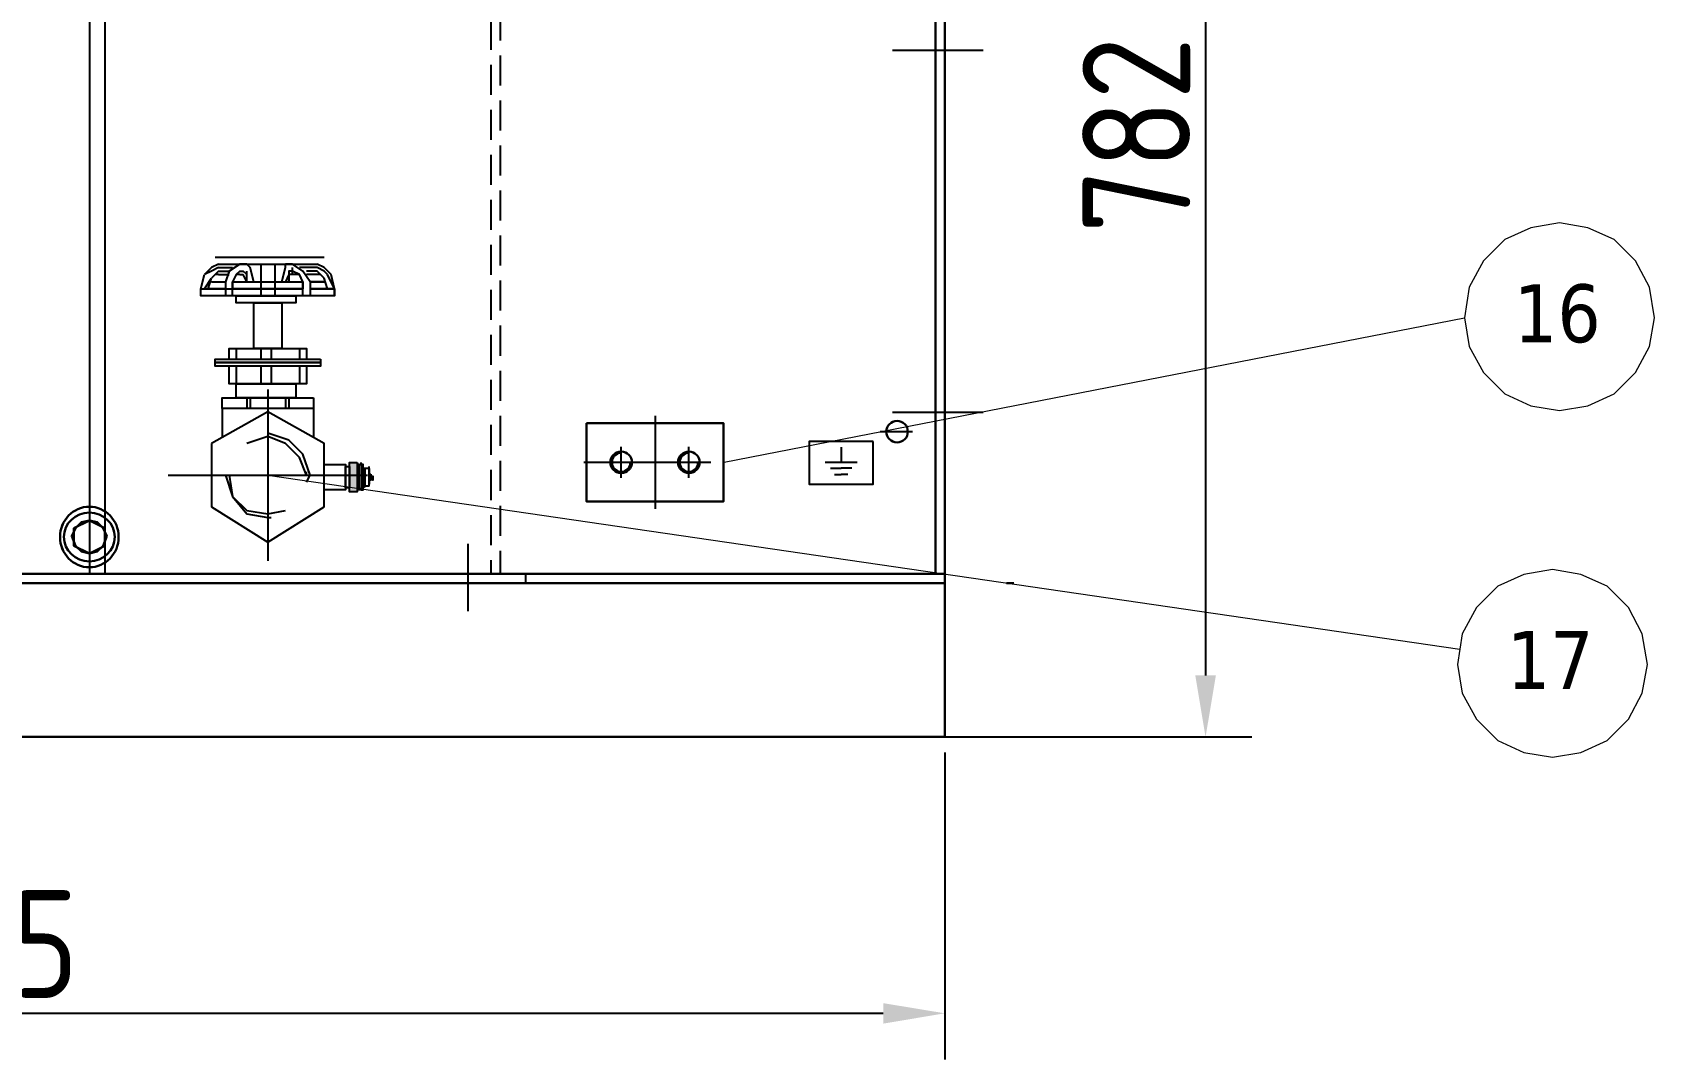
# Model space of a CAD drawing. Header units: millimetres. Extents: x 70841 to 133731, y -170061 to -164340.
# Drawn here: x 81820 to 82875, y -167336 to -166669 of the extents above; entities that cross this region are included whole.
import ezdxf

# ---------------------------------------------------------------- set-up
doc = ezdxf.new("R2010")
doc.units = ezdxf.units.MM
doc.header["$LTSCALE"] = 13
for name, pattern in [('CENTER', [50.8, 31.75, -6.35, 6.35, -6.35]), ('CENTERX2', [101.6, 63.5, -12.7, 12.7, -12.7]), ('DASHED', [0.75, 0.5, -0.25])]:
    doc.linetypes.add(name, pattern=pattern)
for name, color, linetype in [('1', 4, 'Continuous'), ('3中心线层', 1, 'CENTER'), ('4虚线层', 6, 'DASHED'), ('粗实线', 4, 'Continuous')]:
    doc.layers.add(name, color=color, linetype=linetype)
doc.layers.add('标注、文本', color=3, linetype='Continuous', lineweight=25)
doc.layers.add('铁心', color=3, linetype='Continuous', lineweight=0)
doc.styles.get("Standard").update_dxf_attribs({"font": 'gbenor.shx', "bigfont": 'gbcbig.shx'})
doc.styles.add('Tahoma$001', font='tahoma.ttf', dxfattribs={"height": 2.159784})
doc.dimstyles.new('1-15', dxfattribs={"dimscale": 20, "dimtxt": 3.5, "dimasz": 2, "dimexe": 1.5, "dimexo": 0.5, "dimgap": 0.5, "dimtad": 1, "dimtoh": 1, "dimdec": 1, "dimdsep": 46, "dimtxsty": 'Standard', "dimcen": 2.5, "dimclrd": 3, "dimclre": 3, "dimclrt": 3, "dimadec": 0, "dimazin": 2, "dimtfac": 1, "dimtdec": 1, "dimtmove": 0, "dimatfit": 2, "dimfxl": 1, "dimarcsym": 0})

# ---------------------------------------------------------------- blocks, each defined once
blk = doc.blocks.new('257561')
at = {"layer": '标注、文本'}
for p, q in [((851.69, 2214.09), (862.06, 2214.09)), ((856.87, 2219.06), (856.87, 2214.09)), ((853.4, 2212.22), (856.87, 2212.22)), ((854.71, 2210.17), (856.87, 2210.17)), ((860.35, 2212.22), (856.87, 2212.22)), ((859.04, 2210.17), (856.87, 2210.17))]:
    blk.add_line(p, q, dxfattribs=at)
blk = doc.blocks.new('A$C3970166B')
at = {"layer": '标注、文本', "color": 4, "lineweight": 30}
for points in [[(20.32, 13.55), (18.63, 16.93), (16.09, 19.47), (12.7, 20.32), (9.31, 19.47), (6.77, 16.93), (5.08, 13.55), (6.77, 9.31), (9.31, 6.77), (12.7, 5.93), (16.09, 6.77), (18.63, 9.31)], [(19.47, 16.93), (12.7, 20.32), (5.93, 16.93), (5.93, 9.31), (12.7, 5.93), (19.47, 9.31)]]:
    blk.add_lwpolyline(points, close=True, dxfattribs=at)
for major_axis, ratio in [((0, 13.12), 0.967742), ((-11.01, 0), 0.961538)]:
    blk.add_ellipse((12.7, 13.12), major_axis=major_axis, ratio=ratio, start_param=0, end_param=6.283185, dxfattribs=at)
blk = doc.blocks.new('A$C5DBA7796')
at = {"layer": '1', "color": 1, "linetype": 'CENTERX2', "lineweight": -3, "ltscale": 0.1}
for p, q in [((36.02, 61.85), (36.02, 0)), ((0, 30.93), (72.03, 30.93))]:
    blk.add_line(p, q, dxfattribs=at)
at = {"layer": '粗实线'}
for points in [[(18.24, 107.13), (15.7, 105.86), (13.16, 103.32)], [(18.24, 105.86), (15.7, 104.59), (13.16, 103.32)], [(28.4, 107.13), (25.86, 107.13), (22.05, 104.59), (20.78, 100.78)], [(30.94, 100.78), (29.67, 105.86), (28.4, 107.13)], [(41.1, 100.78), (42.37, 105.86), (42.37, 107.13)], [(51.26, 100.78), (48.72, 104.59), (44.91, 107.13)], [(58.88, 103.32), (56.34, 105.86), (53.8, 107.13)], [(57.61, 103.32), (56.34, 104.59), (53.8, 105.86)], [(18.24, 104.59), (16.97, 103.32), (15.7, 102.05)], [(18.24, 103.32), (16.97, 103.32), (15.7, 102.05)], [(25.86, 104.59), (24.59, 103.32), (23.32, 100.78)], [(25.86, 103.32), (24.59, 103.32), (23.32, 100.78)], [(23.32, 95.7), (23.32, 100.78), (23.32, 98.24)], [(28.4, 100.78), (28.4, 103.32), (27.13, 104.59)], [(28.4, 100.78), (27.13, 103.32)], [(28.4, 103.32), (28.4, 104.59)], [(44.91, 104.59), (43.64, 104.59), (43.64, 103.32), (43.64, 100.78)], [(44.91, 103.32), (43.64, 103.32)], [(48.72, 100.78), (47.45, 103.32), (44.91, 104.59)], [(48.72, 100.78), (47.45, 103.32), (44.91, 103.32)], [(48.72, 95.7), (48.72, 100.78), (48.72, 98.24)], [(56.34, 102.05), (55.07, 103.32), (53.8, 104.59)], [(56.34, 102.05), (55.07, 103.32), (53.8, 103.32)], [(60.15, 98.24), (60.15, 95.7), (11.89, 95.7), (11.89, 98.24)], [(51.26, 98.24), (60.15, 98.24), (60.15, 95.7), (11.89, 95.7), (11.89, 98.24), (20.78, 98.24)], [(23.32, 98.24), (48.72, 98.24)], [(22.05, 72.84), (22.05, 76.65), (49.99, 76.65), (49.99, 72.84)], [(49.99, 70.3), (49.99, 63.95), (22.05, 63.95), (22.05, 70.3)], [(49.99, 30.93), (47.45, 37.28), (42.37, 42.36), (36.02, 44.9), (28.4, 42.36)], [(49.99, 28.39), (51.26, 30.93), (48.72, 38.55), (43.64, 43.63), (36.02, 46.17)], [(20.78, 30.93), (23.32, 23.31), (28.4, 16.96), (36.02, 15.69), (37.29, 15.69)], [(22.05, 30.93), (23.32, 23.31), (28.4, 18.23), (36.02, 16.96), (42.37, 18.23)], [(49.99, 30.93), (49.99, 32.2)]]:
    blk.add_lwpolyline(points, dxfattribs=at)
for points in [[(46.18, 95.7), (46.18, 93.16), (24.59, 93.16), (24.59, 95.7)], [(41.1, 93.16), (41.1, 76.65), (30.94, 76.65), (30.94, 93.16)], [(55.07, 72.84), (55.07, 71.57), (16.97, 71.57), (16.97, 72.84)], [(55.07, 71.57), (55.07, 70.3), (16.97, 70.3), (16.97, 71.57)], [(52.53, 58.87), (52.53, 55.06), (19.51, 55.06), (19.51, 58.87)], [(46.18, 63.95), (46.18, 58.87), (24.59, 58.87), (24.59, 63.95)], [(15.7, 42.36), (15.7, 19.5), (36.02, 6.8), (56.34, 19.5), (56.34, 42.36), (36.02, 53.79)]]:
    blk.add_lwpolyline(points, close=True, dxfattribs=at)
for points in [[(16.97, 109.67), (16.97, 109.67), (56.34, 109.67), (56.34, 109.67)], [(18.24, 107.13), (18.24, 107.13), (53.8, 107.13), (53.8, 107.13)], [(18.24, 105.86), (18.24, 105.86), (23.32, 105.86), (23.32, 105.86)], [(33.48, 107.13), (33.48, 107.13), (33.48, 95.7), (33.48, 95.7)], [(38.56, 107.13), (38.56, 107.13), (38.56, 95.7), (38.56, 95.7)], [(44.91, 107.13), (44.91, 107.13), (42.37, 107.13), (42.37, 107.13)], [(42.37, 105.86), (42.37, 105.86), (42.37, 107.13), (42.37, 107.13)], [(44.91, 104.59), (44.91, 104.59), (44.91, 105.86), (44.91, 105.86)], [(53.8, 105.86), (53.8, 105.86), (47.45, 105.86), (47.45, 105.86)], [(11.89, 98.24), (11.89, 98.24), (13.16, 103.32), (13.16, 103.32)], [(11.89, 98.24), (11.89, 98.24), (13.16, 103.32), (13.16, 103.32)], [(13.16, 98.24), (13.16, 98.24), (15.7, 102.05), (15.7, 102.05)], [(14.43, 98.24), (14.43, 98.24), (15.7, 102.05), (15.7, 102.05)], [(15.7, 100.78), (15.7, 100.78), (20.78, 100.78), (20.78, 100.78)], [(18.24, 104.59), (18.24, 104.59), (22.05, 104.59), (22.05, 104.59)], [(18.24, 103.32), (18.24, 103.32), (22.05, 103.32), (22.05, 103.32)], [(20.78, 100.78), (20.78, 100.78), (20.78, 95.7), (20.78, 95.7)], [(23.32, 100.78), (23.32, 100.78), (48.72, 100.78), (48.72, 100.78)], [(25.86, 104.59), (25.86, 104.59), (27.13, 104.59), (27.13, 104.59)], [(25.86, 103.32), (25.86, 103.32), (27.13, 103.32), (27.13, 103.32)], [(43.64, 103.32), (43.64, 103.32), (42.37, 100.78), (42.37, 100.78)], [(44.91, 103.32), (44.91, 103.32), (44.91, 104.59), (44.91, 104.59)], [(53.8, 104.59), (53.8, 104.59), (49.99, 104.59), (49.99, 104.59)], [(53.8, 103.32), (53.8, 103.32), (49.99, 103.32), (49.99, 103.32)], [(51.26, 100.78), (51.26, 100.78), (56.34, 100.78), (56.34, 100.78)], [(56.34, 100.78), (56.34, 100.78), (51.26, 100.78), (51.26, 100.78)], [(51.26, 100.78), (51.26, 100.78), (51.26, 95.7), (51.26, 95.7)], [(57.61, 98.24), (57.61, 98.24), (56.34, 102.05), (56.34, 102.05)], [(57.61, 98.24), (57.61, 98.24), (56.34, 102.05), (56.34, 102.05)], [(60.15, 98.24), (60.15, 98.24), (57.61, 103.32), (57.61, 103.32)], [(60.15, 98.24), (60.15, 98.24), (58.88, 103.32), (58.88, 103.32)], [(20.78, 98.24), (20.78, 98.24), (14.43, 98.24), (14.43, 98.24)], [(20.78, 98.24), (20.78, 98.24), (23.32, 98.24), (23.32, 98.24)], [(48.72, 98.24), (48.72, 98.24), (23.32, 98.24), (23.32, 98.24)], [(60.15, 98.24), (60.15, 98.24), (51.26, 98.24), (51.26, 98.24)], [(51.26, 98.24), (51.26, 98.24), (57.61, 98.24), (57.61, 98.24)], [(60.15, 95.7), (60.15, 95.7), (60.15, 98.24), (60.15, 98.24)], [(24.59, 76.65), (24.59, 76.65), (24.59, 72.84), (24.59, 72.84)], [(33.48, 76.65), (33.48, 76.65), (33.48, 72.84), (33.48, 72.84)], [(37.29, 76.65), (37.29, 76.65), (37.29, 72.84), (37.29, 72.84)], [(47.45, 76.65), (47.45, 76.65), (47.45, 72.84), (47.45, 72.84)], [(24.59, 70.3), (24.59, 70.3), (24.59, 63.95), (24.59, 63.95)], [(33.48, 70.3), (33.48, 70.3), (33.48, 63.95), (33.48, 63.95)], [(37.29, 70.3), (37.29, 70.3), (37.29, 63.95), (37.29, 63.95)], [(47.45, 70.3), (47.45, 70.3), (47.45, 63.95), (47.45, 63.95)], [(28.4, 58.87), (28.4, 58.87), (28.4, 55.06), (28.4, 55.06)], [(29.67, 58.87), (29.67, 58.87), (29.67, 55.06), (29.67, 55.06)], [(42.37, 58.87), (42.37, 58.87), (42.37, 55.06), (42.37, 55.06)], [(43.64, 58.87), (43.64, 58.87), (43.64, 55.06), (43.64, 55.06)], [(19.51, 55.06), (19.51, 55.06), (19.51, 44.9), (19.51, 44.9)], [(52.53, 55.06), (52.53, 55.06), (52.53, 44.9), (52.53, 44.9)]]:
    blk.add_open_spline(points, degree=3, dxfattribs=at)
blk = doc.blocks.new('*D1641')
at = {"layer": 'Defpoints', "color": 0, "transparency": 16777216}
for p in [(81128.2, -167126.8), (82413.2, -167126.8), (82413.2, -167306.3)]:
    blk.add_point(p, dxfattribs=at)
at = {"layer": '标注、文本', "color": 3, "lineweight": -2, "transparency": 16777216}
for p, q in [((81128.2, -167136.8), (81128.2, -167336.3)), ((82413.2, -167136.8), (82413.2, -167336.3)), ((81168.2, -167306.3), (82373.2, -167306.3))]:
    blk.add_line(p, q, dxfattribs=at)
at = {"layer": '标注、文本', "color": 3, "transparency": 16777216}
for points in [[(81168.2, -167299.7), (81168.2, -167313), (81128.2, -167306.3)], [(82373.2, -167299.7), (82373.2, -167313), (82413.2, -167306.3)]]:
    blk.add_solid(points, dxfattribs=at)
at = {"layer": '标注、文本', "color": 3, "transparency": 16777216, "insert": (81770.7, -167261.3), "char_height": 70, "attachment_point": 5}
blk.add_mtext('1285', dxfattribs=at)
blk = doc.blocks.new('*D1658')
at = {"layer": 'Defpoints', "color": 0, "transparency": 16777216}
for p in [(82277.2, -166344.8), (82277.2, -167126.8), (82582.7, -167126.8)]:
    blk.add_point(p, dxfattribs=at)
at = {"layer": '标注、文本', "color": 3, "lineweight": -2, "transparency": 16777216}
for p, q in [((82287.2, -166344.8), (82612.7, -166344.8)), ((82582.7, -166384.8), (82582.7, -167086.8)), ((82287.2, -167126.8), (82612.7, -167126.8))]:
    blk.add_line(p, q, dxfattribs=at)
at = {"layer": '标注、文本', "color": 3, "transparency": 16777216}
for points in [[(82576, -166384.8), (82589.4, -166384.8), (82582.7, -166344.8)], [(82576, -167086.8), (82589.4, -167086.8), (82582.7, -167126.8)]]:
    blk.add_solid(points, dxfattribs=at)
at = {"layer": '标注、文本', "color": 3, "transparency": 16777216, "insert": (82537.7, -166735.8), "char_height": 70, "attachment_point": 5, "rotation": 90}
blk.add_mtext('782', dxfattribs=at)

msp = doc.modelspace()

# ---------------------------------------------------------------- hatches: boundary and pattern name
at = {"layer": '粗实线'}
h = msp.add_hatch(color=256, dxfattribs=at)
h.dxf.hatch_style = 2
h.paths.add_polyline_path([(82026.258, -166948.541), (82026.258, -166967.591), (82031.338, -166967.591)])
h = msp.add_hatch(color=256, dxfattribs=at)
h.dxf.hatch_style = 2
h.paths.add_polyline_path([(82026.258, -166948.541), (82031.338, -166948.541), (82031.338, -166967.591)])

# ---------------------------------------------------------------- linework, layer by layer
at = {"layer": '1', "color": 1, "linetype": 'CENTERX2', "lineweight": -3, "ltscale": 0.1}
for p, q in [((82438.178, -166680.99), (82379.178, -166680.99)), ((82224.853, -166918.263), (82224.853, -166978.538)), ((82438.178, -166915.99), (82379.178, -166915.99)), ((82202.853, -166958.409), (82202.853, -166938.392)), ((82246.853, -166958.409), (82246.853, -166938.392)), ((82178.53, -166948.4), (82271.176, -166948.4)), ((82103.178, -167001.377), (82103.178, -167044.973))]:
    msp.add_line(p, q, dxfattribs=at)
at = {"layer": '3中心线层', "ltscale": 0.4}
msp.add_line((82392.153, -166928.49), (82371.222, -166928.49), dxfattribs=at)
at = {"layer": '4虚线层', "ltscale": 3}
for p, q in [((82124.178, -166537.87), (82124.178, -167020.79)), ((82118.178, -166543.87), (82118.178, -167020.79)), ((82328.178, -167020.79), (81128.178, -167020.79))]:
    msp.add_line(p, q, dxfattribs=at)
at = {"layer": '4虚线层', "ltscale": 5}
msp.add_line((82140.678, -167020.79), (82140.678, -167026.79), dxfattribs=at)
at = {"layer": '标注、文本'}
for p, q in [((81857.178, -165612.763), (81857.178, -167020.79)), ((81867.178, -165612.763), (81867.178, -167020.79))]:
    msp.add_line(p, q, dxfattribs=at)
at = {"layer": '标注、文本', "color": 4, "lineweight": 30}
for points in [[(82180.353, -166922.9), (82269.353, -166922.9), (82269.353, -166973.9), (82180.353, -166973.9)], [(81868.608, -166996.26), (81866.068, -166991.18), (81862.258, -166987.37), (81857.178, -166986.1), (81852.098, -166987.37), (81848.288, -166991.18), (81845.748, -166996.26), (81848.288, -167002.61), (81852.098, -167006.42), (81857.178, -167007.69), (81862.258, -167006.42), (81866.068, -167002.61)], [(81867.338, -166991.18), (81857.178, -166986.1), (81847.018, -166991.18), (81847.018, -167002.61), (81857.178, -167007.69), (81867.338, -167002.61)]]:
    msp.add_lwpolyline(points, close=True, dxfattribs=at)
at = {"layer": '标注、文本'}
msp.add_lwpolyline([(82366.666, -166934.94), (82325.146, -166934.94), (82325.146, -166962.649), (82366.666, -166962.649)], close=True, dxfattribs=at)
at = {"layer": '标注、文本', "color": 4, "lineweight": 30}
for centre in [(82202.853, -166948.4), (82246.853, -166948.4)]:
    msp.add_circle(centre, 7, dxfattribs=at)
at = {"layer": '标注、文本'}
for centre in [(82202.853, -166948.4), (82246.853, -166948.4)]:
    msp.add_arc(centre, 6, 90, 0, dxfattribs=at)
at = {"layer": '标注、文本', "color": 4, "lineweight": 30}
for major_axis, ratio in [((0, 19.685), 0.967742), ((-16.51, 0), 0.961538)]:
    msp.add_ellipse((81857.178, -166996.895), major_axis=major_axis, ratio=ratio, start_param=0, end_param=6.283185, dxfattribs=at)
at = {"layer": '粗实线', "lineweight": 30}
for p, q in [((82407.178, -167020.79), (82407.178, -165576.763)), ((82413.178, -167026.79), (82413.178, -165576.763)), ((81128.178, -167020.79), (82413.178, -167020.79)), ((82305.678, -167026.79), (81128.178, -167026.79)), ((81128.178, -167026.79), (82413.178, -167026.79)), ((82413.178, -167126.79), (82413.178, -167026.59)), ((82453.284, -167026.79), (82458.178, -167026.79)), ((81128.178, -167126.79), (82413.178, -167126.79))]:
    msp.add_line(p, q, dxfattribs=at)
at = {"layer": '粗实线'}
for points in [[(82009.748, -166949.811), (82023.718, -166949.811), (82023.718, -166966.321), (82009.748, -166966.321)], [(82035.148, -166965.051), (82035.148, -166951.081), (82035.148, -166949.811), (82033.878, -166949.811)], [(82036.418, -166963.781), (82036.418, -166952.351), (82035.148, -166952.351)], [(82038.958, -166963.781), (82038.958, -166952.351), (82036.418, -166952.351)], [(82038.958, -166952.351), (82038.958, -166953.621)], [(82038.958, -166963.781), (82038.958, -166962.511)], [(82041.498, -166957.431), (82041.498, -166958.701), (82040.228, -166958.701), (82040.228, -166957.431), (82041.498, -166957.431), (82041.498, -166959.971), (82041.498, -166957.431), (82041.498, -166958.701), (82041.498, -166959.971)], [(82033.878, -166966.321), (82035.148, -166966.321), (82035.148, -166965.051)], [(82036.418, -166963.781), (82035.148, -166965.051)]]:
    msp.add_lwpolyline(points, dxfattribs=at)
for points in [[(82026.258, -166951.081), (82026.258, -166965.051), (82023.718, -166965.051), (82023.718, -166951.081)], [(82031.338, -166948.541), (82031.338, -166967.591), (82026.258, -166967.591), (82026.258, -166948.541)], [(82033.878, -166949.811), (82033.878, -166966.321), (82032.608, -166966.321), (82032.608, -166949.811)], [(82040.228, -166956.161), (82040.228, -166959.971), (82038.958, -166959.971), (82038.958, -166956.161)]]:
    msp.add_lwpolyline(points, close=True, dxfattribs=at)
at = {"layer": '粗实线', "lineweight": 30}
msp.add_circle((82382.201, -166928.49), 7, dxfattribs=at)
at = {"layer": '粗实线'}
for points in [[(82032.608, -166949.811), (82032.608, -166949.811), (82031.338, -166949.811), (82031.338, -166949.811)], [(82033.878, -166949.811), (82033.878, -166949.811), (82033.878, -166948.541), (82033.878, -166948.541)], [(82038.958, -166952.351), (82038.958, -166952.351), (82038.958, -166951.081), (82038.958, -166951.081)], [(82038.958, -166953.621), (82038.958, -166953.621), (82038.958, -166962.511), (82038.958, -166962.511)], [(82038.958, -166963.781), (82038.958, -166963.781), (82038.958, -166962.511), (82038.958, -166962.511)], [(82032.608, -166966.321), (82032.608, -166966.321), (82031.338, -166966.321), (82031.338, -166966.321)], [(82033.878, -166966.321), (82033.878, -166966.321), (82033.878, -166965.051), (82033.878, -166965.051)], [(82038.958, -166963.781), (82038.958, -166963.781), (82036.418, -166963.781), (82036.418, -166963.781)]]:
    msp.add_open_spline(points, degree=3, dxfattribs=at)
at = {"layer": '铁心'}
for points in [[(82874.524, -166854.501), (82871.211, -166834.623), (82862.175, -166817.455), (82848.32, -166803.6), (82831.153, -166796.071), (82812.78, -166792.758), (82794.107, -166796.071), (82777.24, -166803.6), (82763.385, -166817.455), (82754.049, -166834.623), (82751.037, -166854.501), (82754.049, -166873.175), (82763.385, -166890.041), (82777.24, -166903.896), (82794.107, -166911.727), (82812.78, -166914.739), (82831.153, -166911.727), (82848.32, -166903.896), (82862.175, -166890.041), (82871.211, -166873.175)], [(82869.875, -167079.684), (82866.562, -167059.805), (82857.526, -167042.638), (82843.671, -167028.783), (82826.504, -167021.253), (82808.131, -167017.94), (82789.458, -167021.253), (82772.591, -167028.783), (82758.736, -167042.638), (82749.4, -167059.805), (82746.388, -167079.684), (82749.4, -167098.357), (82758.736, -167115.224), (82772.591, -167129.078), (82789.458, -167136.909), (82808.131, -167139.921), (82826.504, -167136.909), (82843.671, -167129.078), (82857.526, -167115.224), (82866.562, -167098.357)]]:
    msp.add_lwpolyline(points, close=True, dxfattribs=at)
for points in [[(82269.853, -166948.4), (82751.037, -166854.501), (82751.037, -166854.501)], [(81973.172, -166956.79), (82747.894, -167069.744), (82747.894, -167069.744)]]:
    msp.add_lwpolyline(points, dxfattribs=at)

# ---------------------------------------------------------------- block references
at = {"layer": '标注、文本'}
for name, p, xscale, yscale, zscale in [('A$C5DBA7796', (81908.343, -167012.46), 1.799999999988358, 1.799999999988358, 1.8), ('257561', (84059.633, -171376.651), -2, 2, 2), ('A$C3970166B', (81838.128, -167016.58), 1.5, 1.5, 1.5)]:
    msp.add_blockref(name, p, dxfattribs=dict(at, xscale=xscale, yscale=yscale, zscale=zscale))

# ---------------------------------------------------------------- texts
at = {"layer": '铁心', "style": 'Tahoma$001'}
for s, p in [('16', (82783.141, -166870.353)), ('17', (82778.492, -167095.535))]:
    msp.add_text(s, height=37.5893, dxfattribs=at).set_placement(p)

# ---------------------------------------------------------------- dimensions: what is measured, and where the dimension line sits
at = {"layer": '标注、文本'}
dim = msp.add_linear_dim(base=(82582.709, -167126.79), p1=(82277.241, -166344.833), p2=(82277.241, -167126.79), angle=90, dimstyle='1-15', dxfattribs=at)
dim.commit()
dim.dimension.update_dxf_attribs({"geometry": '*D1658', "text_midpoint": (82537.709, -166735.812)})
dim = msp.add_linear_dim(base=(82413.178, -167306.326), p1=(81128.178, -167126.79), p2=(82413.178, -167126.79), dimstyle='1-15', dxfattribs=at)
dim.commit()
dim.dimension.update_dxf_attribs({"geometry": '*D1641', "text_midpoint": (81770.678, -167261.326)})

doc.saveas('drawing.dxf')
